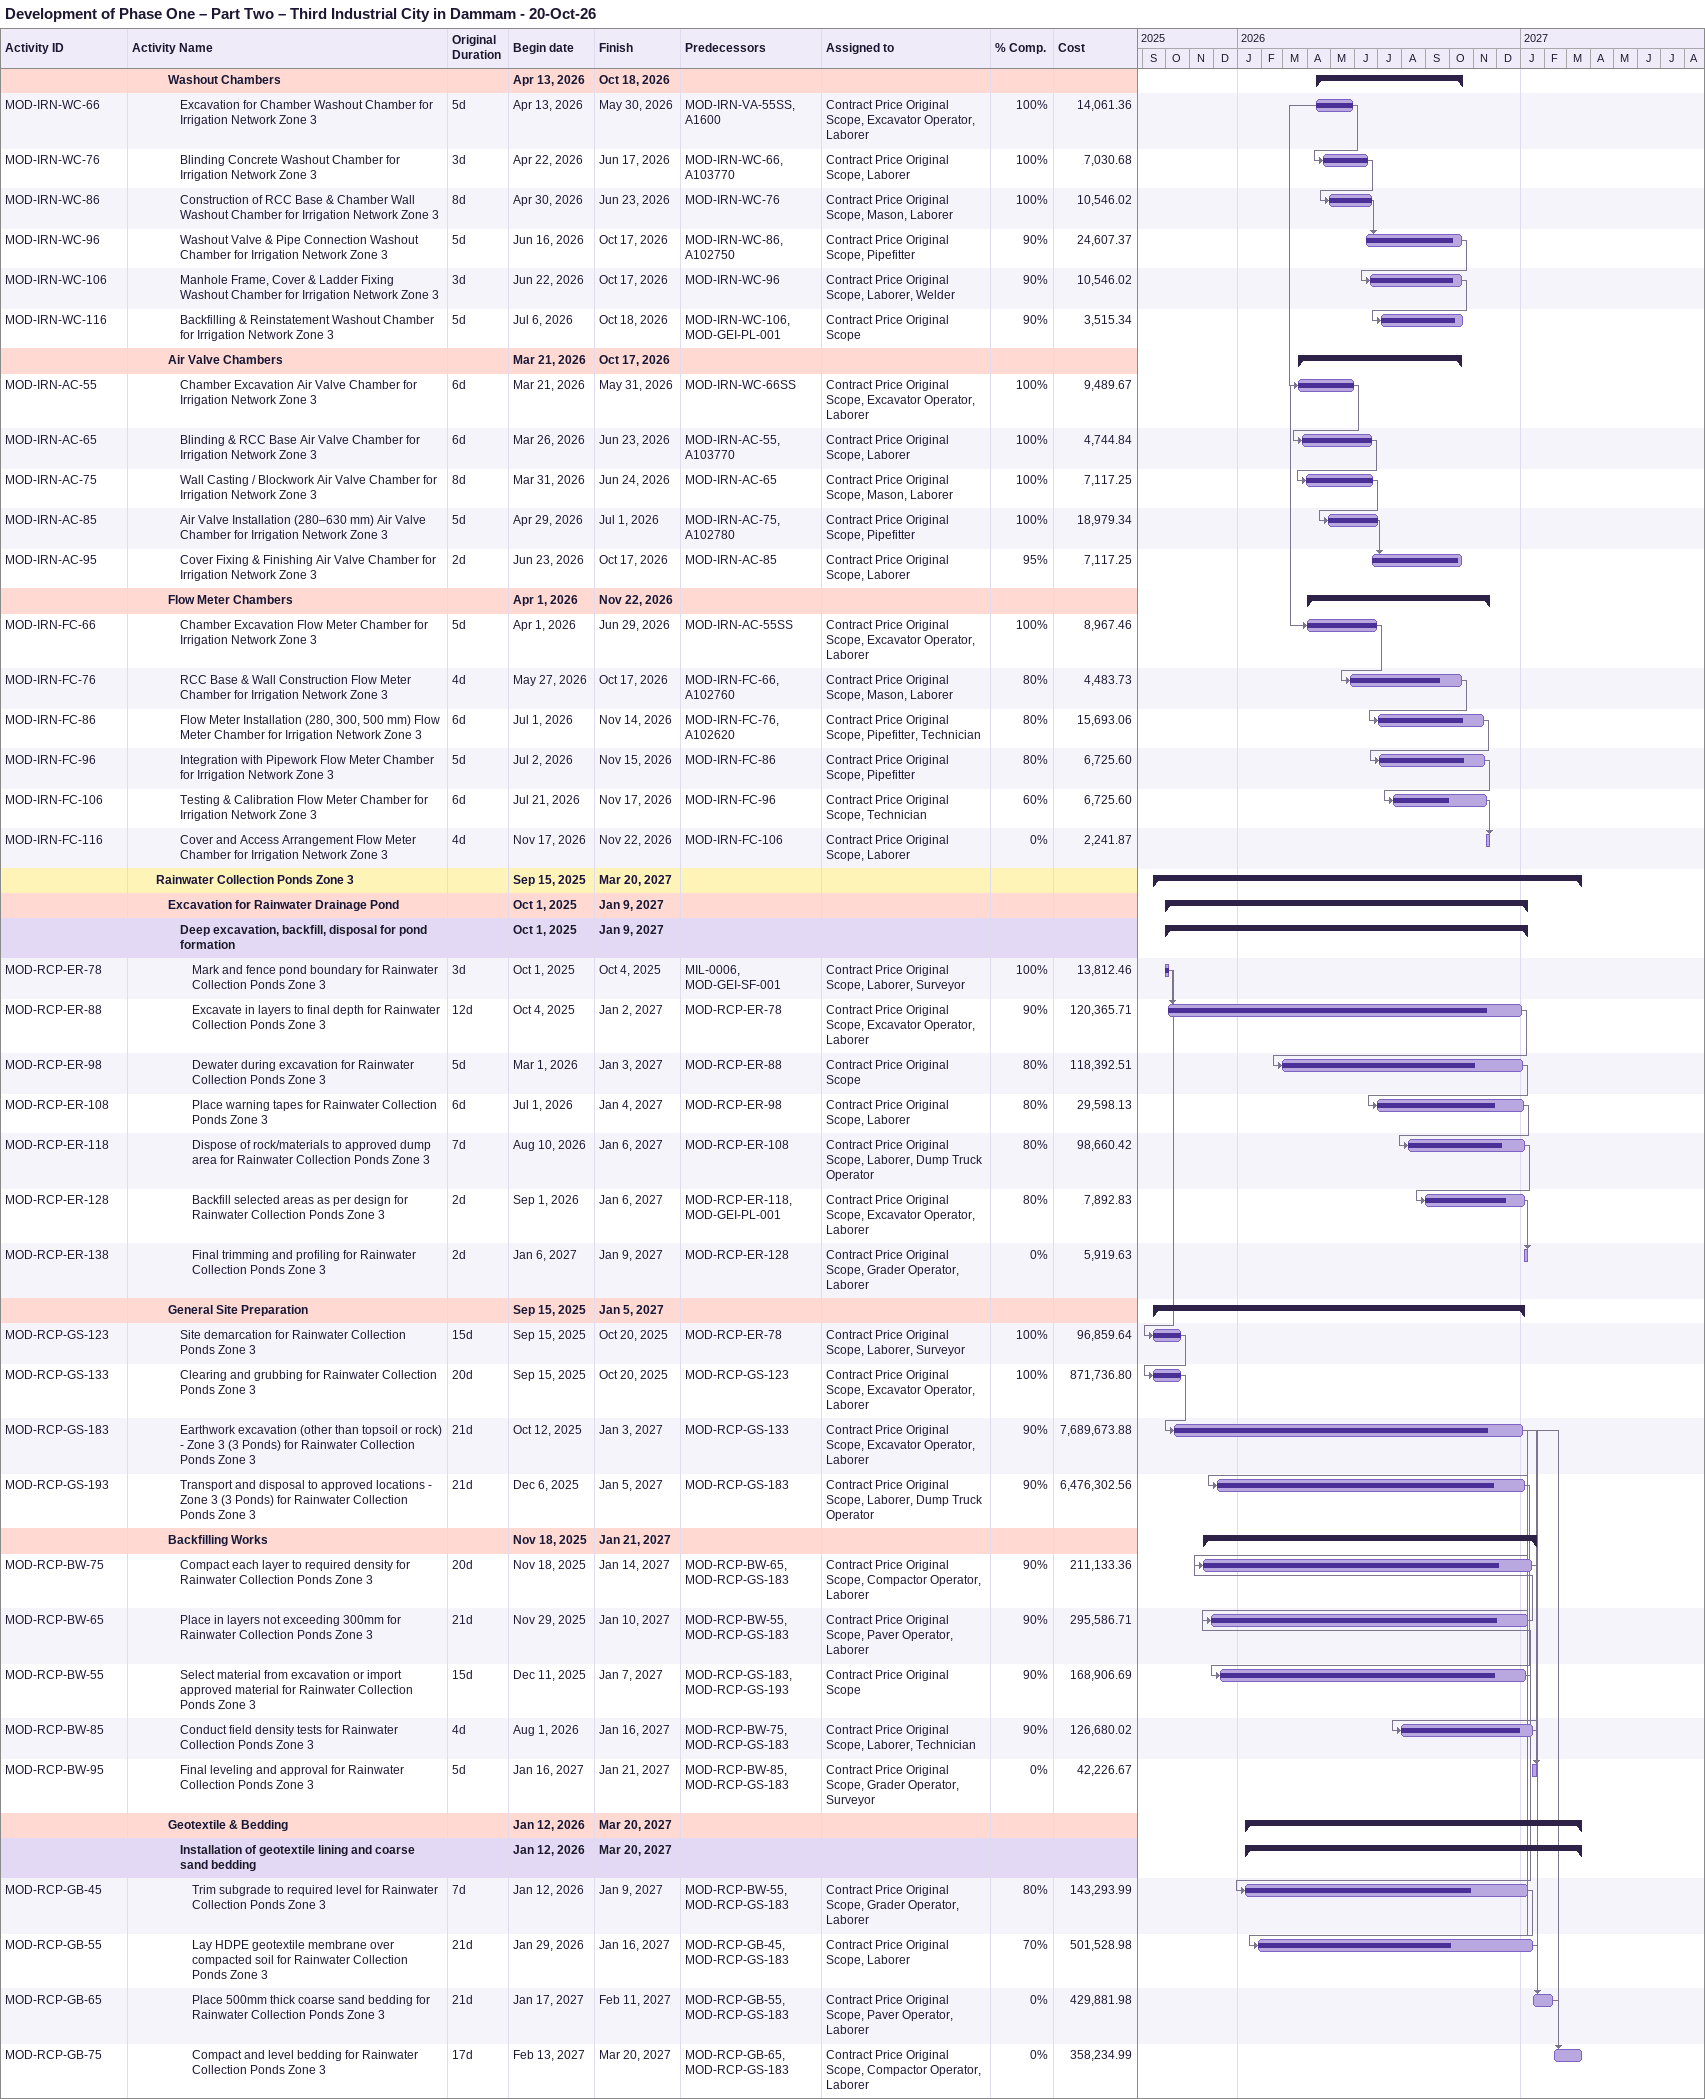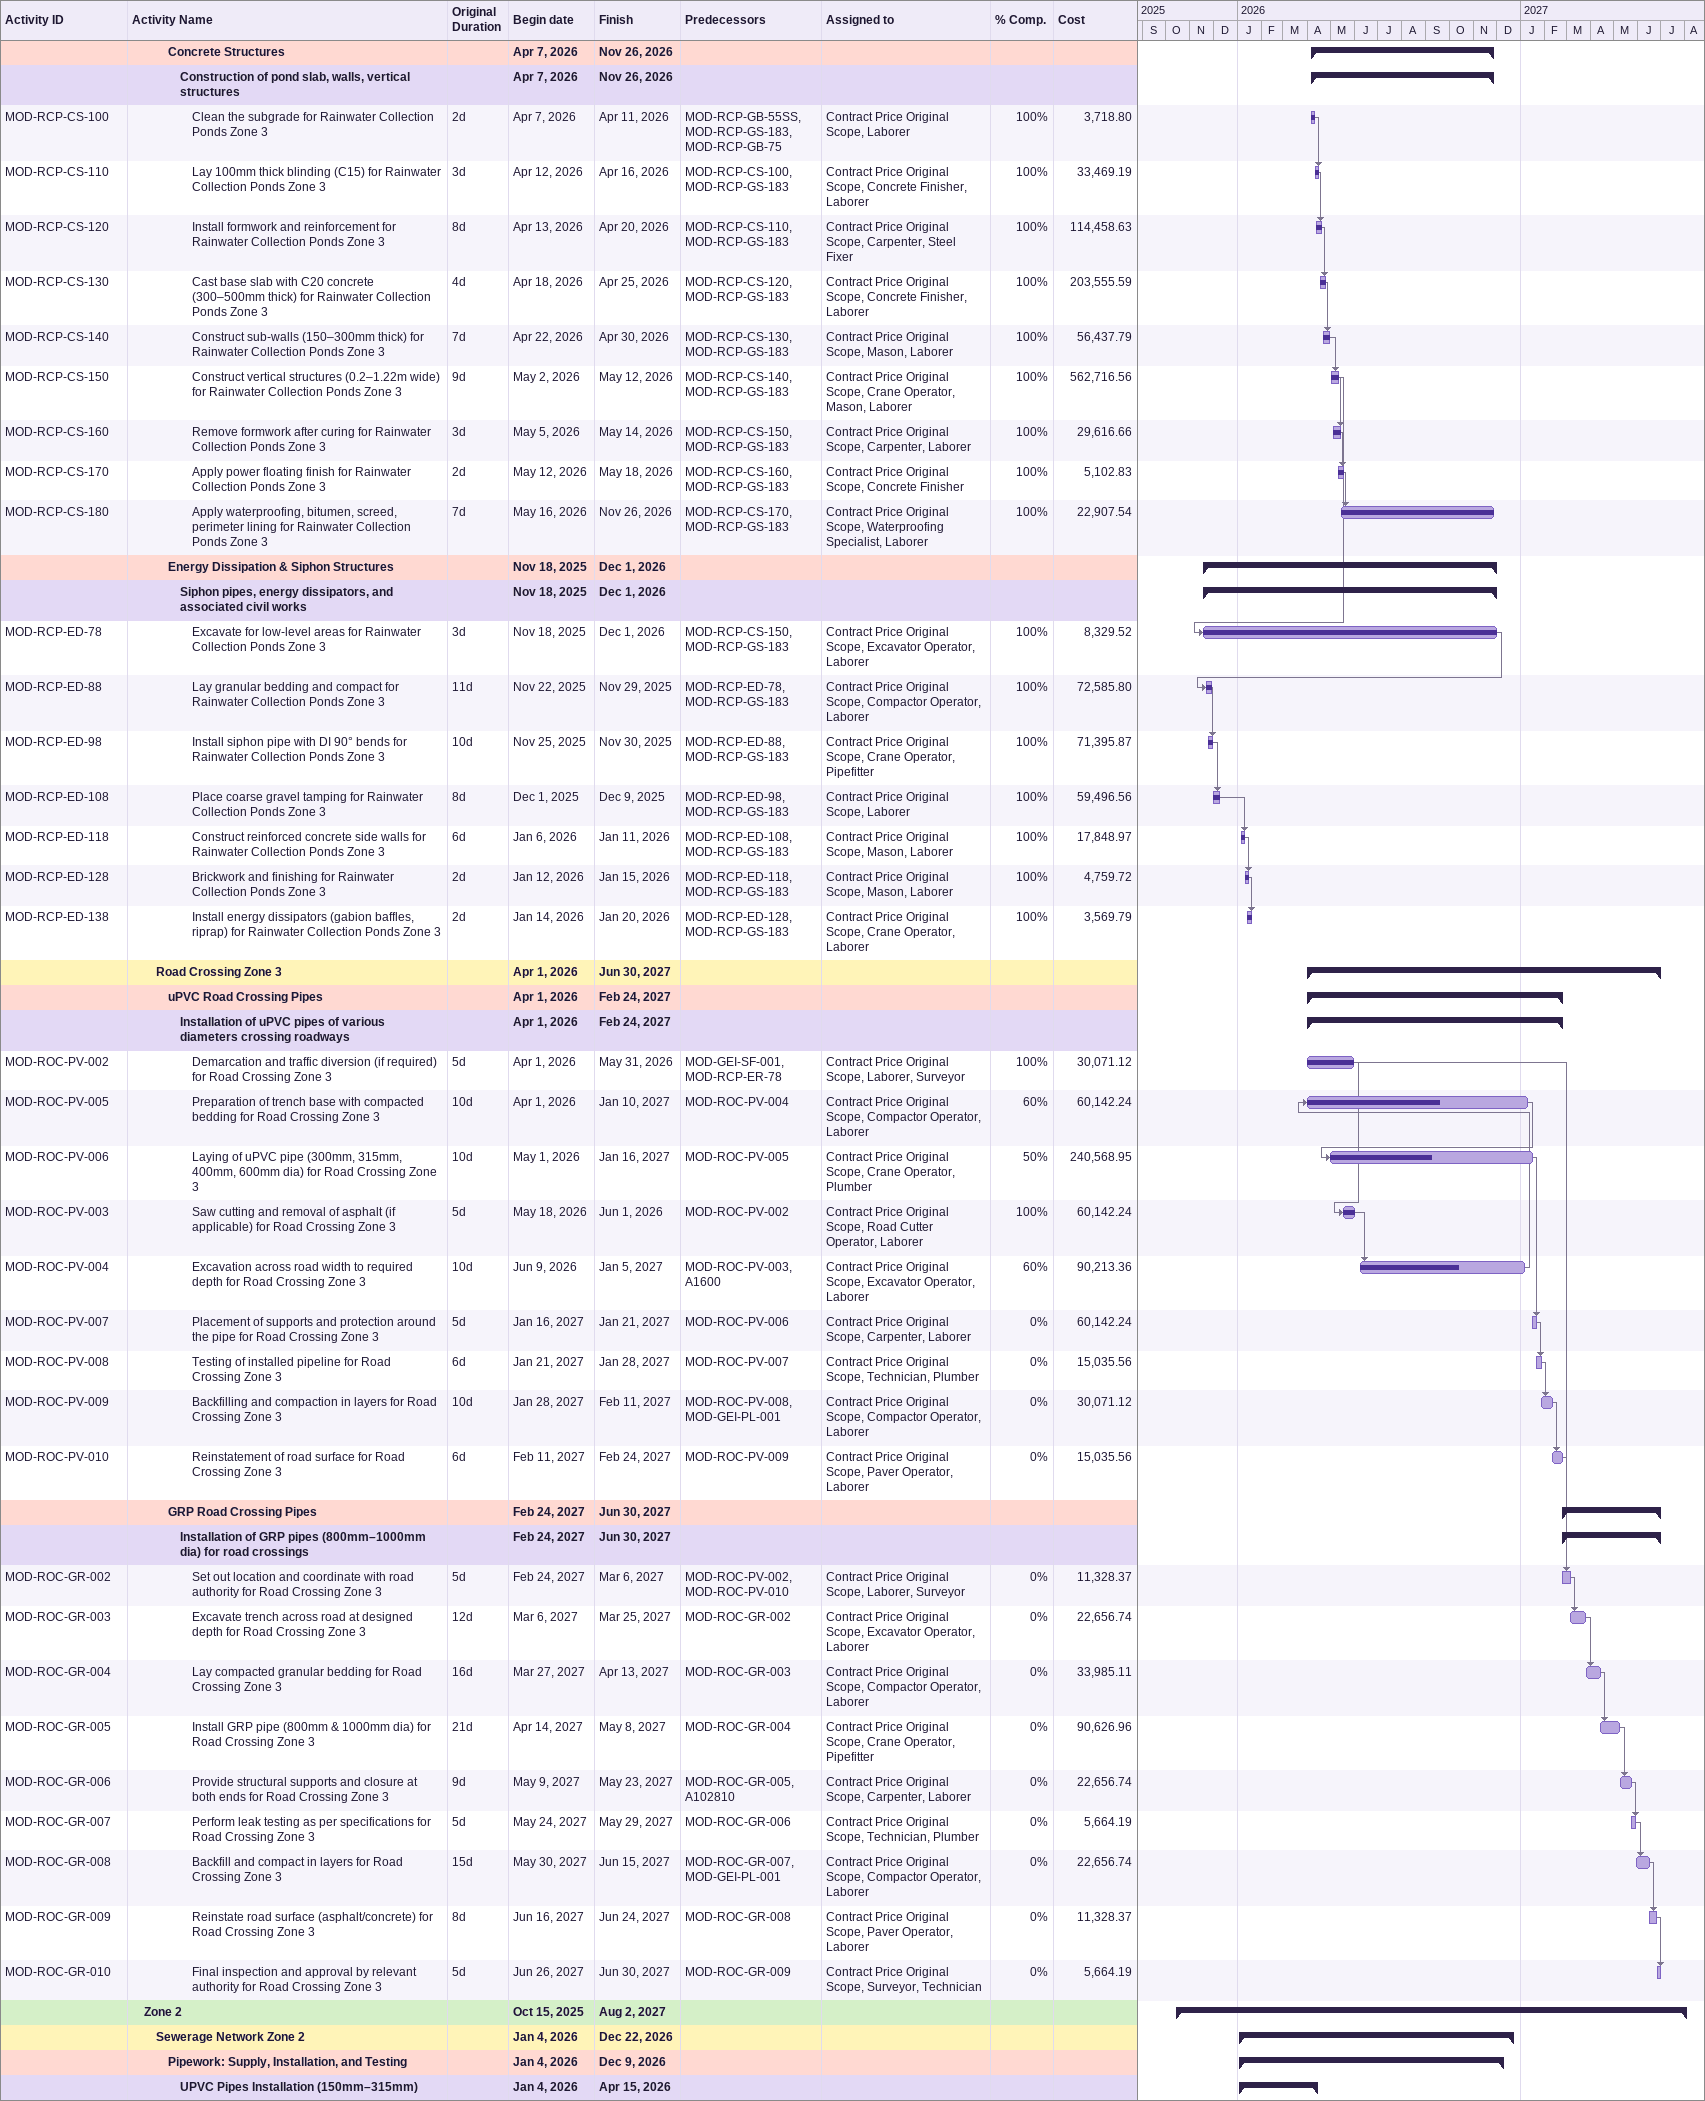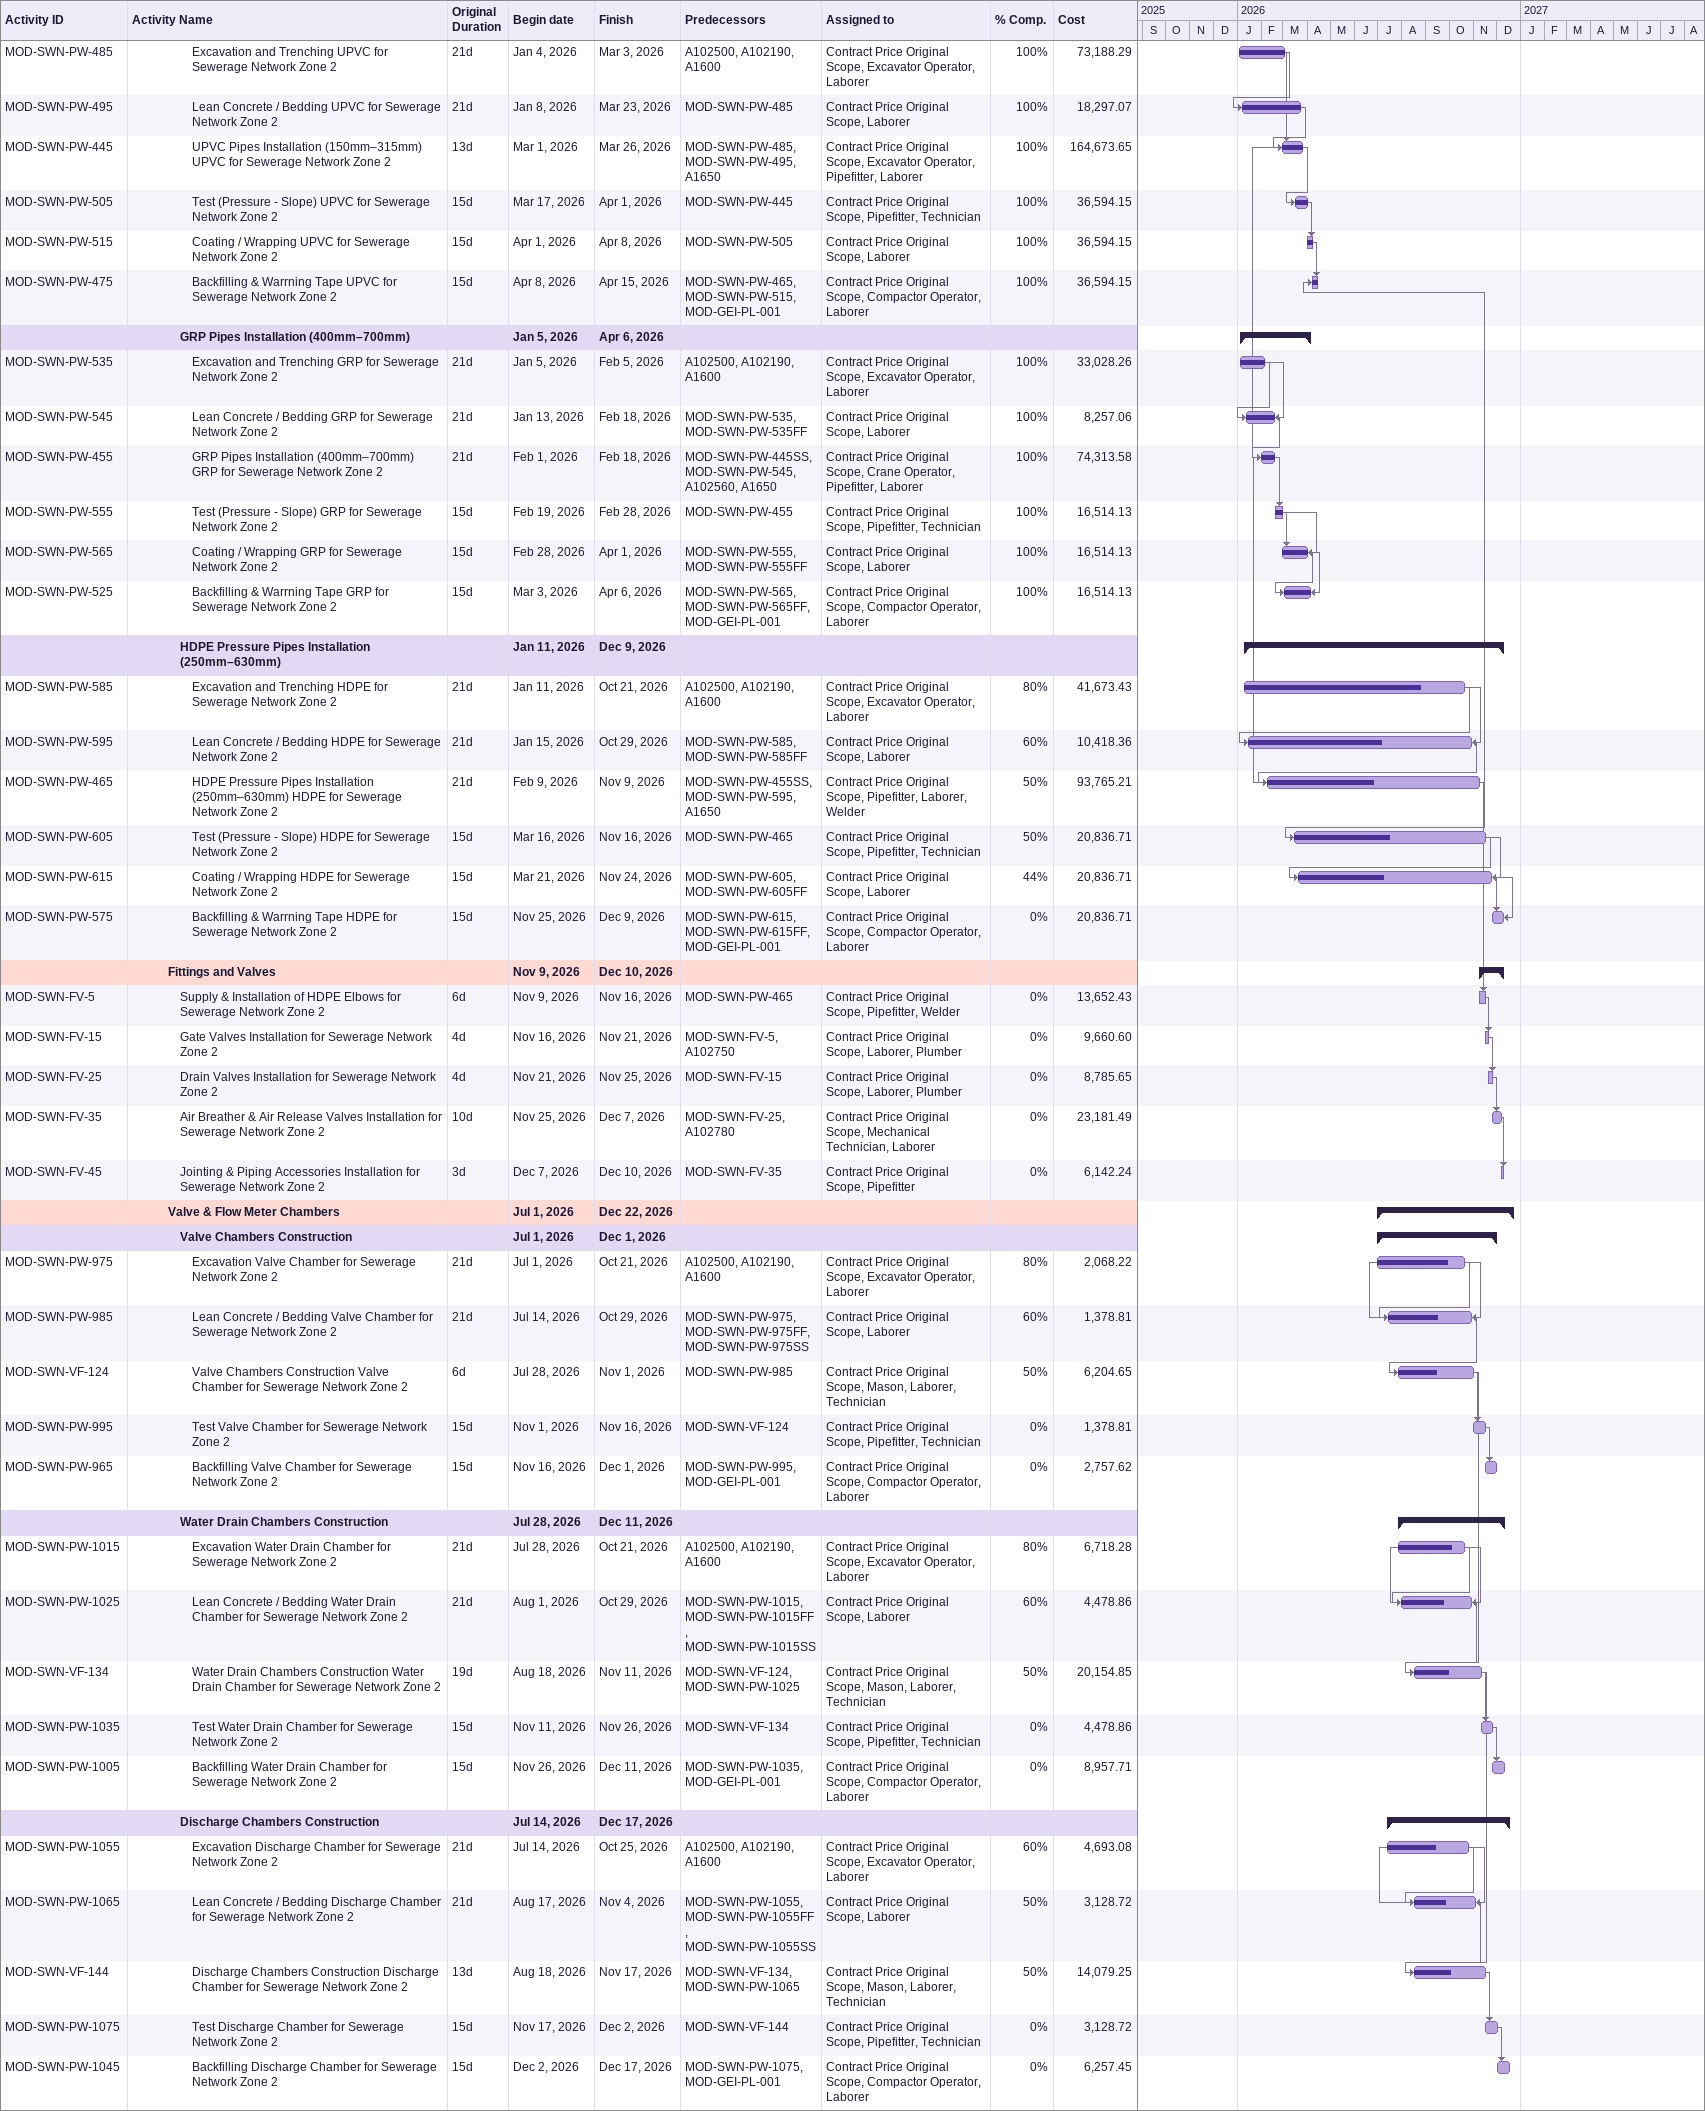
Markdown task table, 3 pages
Development of Phase One – Part Two – Third Industrial City in Dammam - 20-Oct-26

| ID | Level | Task | Original duration | Start | Finish | Predecessors | Resources | % complete | Cost |
|---|---|---|---|---|---|---|---|---|---|
|  | 4 | **Washout Chambers** |  | 2026-04-13 | 2026-10-18 |  |  |  |  |
| MOD-IRN-WC-66 | 5 | Excavation for Chamber Washout Chamber for Irrigation Network Zone 3 | 5d | 2026-04-13 | 2026-05-30 | MOD-IRN-VA-55SS, A1600 | Contract Price Original Scope, Excavator Operator, Laborer | 100 | 14061.36 |
| MOD-IRN-WC-76 | 5 | Blinding Concrete Washout Chamber for Irrigation Network Zone 3 | 3d | 2026-04-22 | 2026-06-17 | MOD-IRN-WC-66, A103770 | Contract Price Original Scope, Laborer | 100 | 7030.68 |
| MOD-IRN-WC-86 | 5 | Construction of RCC Base & Chamber Wall Washout Chamber for Irrigation Network Zone 3 | 8d | 2026-04-30 | 2026-06-23 | MOD-IRN-WC-76 | Contract Price Original Scope, Mason, Laborer | 100 | 10546.02 |
| MOD-IRN-WC-96 | 5 | Washout Valve & Pipe Connection Washout Chamber for Irrigation Network Zone 3 | 5d | 2026-06-16 | 2026-10-17 | MOD-IRN-WC-86, A102750 | Contract Price Original Scope, Pipefitter | 90 | 24607.37 |
| MOD-IRN-WC-106 | 5 | Manhole Frame, Cover & Ladder Fixing Washout Chamber for Irrigation Network Zone 3 | 3d | 2026-06-22 | 2026-10-17 | MOD-IRN-WC-96 | Contract Price Original Scope, Laborer, Welder | 90 | 10546.02 |
| MOD-IRN-WC-116 | 5 | Backfilling & Reinstatement Washout Chamber for Irrigation Network Zone 3 | 5d | 2026-07-06 | 2026-10-18 | MOD-IRN-WC-106, MOD-GEI-PL-001 | Contract Price Original Scope | 90 | 3515.34 |
|  | 4 | **Air Valve Chambers** |  | 2026-03-21 | 2026-10-17 |  |  |  |  |
| MOD-IRN-AC-55 | 5 | Chamber Excavation Air Valve Chamber for Irrigation Network Zone 3 | 6d | 2026-03-21 | 2026-05-31 | MOD-IRN-WC-66SS | Contract Price Original Scope, Excavator Operator, Laborer | 100 | 9489.67 |
| MOD-IRN-AC-65 | 5 | Blinding & RCC Base Air Valve Chamber for Irrigation Network Zone 3 | 6d | 2026-03-26 | 2026-06-23 | MOD-IRN-AC-55, A103770 | Contract Price Original Scope, Laborer | 100 | 4744.84 |
| MOD-IRN-AC-75 | 5 | Wall Casting / Blockwork Air Valve Chamber for Irrigation Network Zone 3 | 8d | 2026-03-31 | 2026-06-24 | MOD-IRN-AC-65 | Contract Price Original Scope, Mason, Laborer | 100 | 7117.25 |
| MOD-IRN-AC-85 | 5 | Air Valve Installation (280–630 mm) Air Valve Chamber for Irrigation Network Zone 3 | 5d | 2026-04-29 | 2026-07-01 | MOD-IRN-AC-75, A102780 | Contract Price Original Scope, Pipefitter | 100 | 18979.34 |
| MOD-IRN-AC-95 | 5 | Cover Fixing & Finishing Air Valve Chamber for Irrigation Network Zone 3 | 2d | 2026-06-23 | 2026-10-17 | MOD-IRN-AC-85 | Contract Price Original Scope, Laborer | 95 | 7117.25 |
|  | 4 | **Flow Meter Chambers** |  | 2026-04-01 | 2026-11-22 |  |  |  |  |
| MOD-IRN-FC-66 | 5 | Chamber Excavation Flow Meter Chamber for Irrigation Network Zone 3 | 5d | 2026-04-01 | 2026-06-29 | MOD-IRN-AC-55SS | Contract Price Original Scope, Excavator Operator, Laborer | 100 | 8967.46 |
| MOD-IRN-FC-76 | 5 | RCC Base & Wall Construction Flow Meter Chamber for Irrigation Network Zone 3 | 4d | 2026-05-27 | 2026-10-17 | MOD-IRN-FC-66, A102760 | Contract Price Original Scope, Mason, Laborer | 80 | 4483.73 |
| MOD-IRN-FC-86 | 5 | Flow Meter Installation (280, 300, 500 mm) Flow Meter Chamber for Irrigation Network Zone 3 | 6d | 2026-07-01 | 2026-11-14 | MOD-IRN-FC-76, A102620 | Contract Price Original Scope, Pipefitter, Technician | 80 | 15693.06 |
| MOD-IRN-FC-96 | 5 | Integration with Pipework Flow Meter Chamber for Irrigation Network Zone 3 | 5d | 2026-07-02 | 2026-11-15 | MOD-IRN-FC-86 | Contract Price Original Scope, Pipefitter | 80 | 6725.60 |
| MOD-IRN-FC-106 | 5 | Testing & Calibration Flow Meter Chamber for Irrigation Network Zone 3 | 6d | 2026-07-21 | 2026-11-17 | MOD-IRN-FC-96 | Contract Price Original Scope, Technician | 60 | 6725.60 |
| MOD-IRN-FC-116 | 5 | Cover and Access Arrangement Flow Meter Chamber for Irrigation Network Zone 3 | 4d | 2026-11-17 | 2026-11-22 | MOD-IRN-FC-106 | Contract Price Original Scope, Laborer | 0 | 2241.87 |
|  | 3 | **Rainwater Collection Ponds Zone 3** |  | 2025-09-15 | 2027-03-20 |  |  |  |  |
|  | 4 | **Excavation for Rainwater Drainage Pond** |  | 2025-10-01 | 2027-01-09 |  |  |  |  |
|  | 5 | **Deep excavation, backfill, disposal for pond formation** |  | 2025-10-01 | 2027-01-09 |  |  |  |  |
| MOD-RCP-ER-78 | 6 | Mark and fence pond boundary for Rainwater Collection Ponds Zone 3 | 3d | 2025-10-01 | 2025-10-04 | MIL-0006, MOD-GEI-SF-001 | Contract Price Original Scope, Laborer, Surveyor | 100 | 13812.46 |
| MOD-RCP-ER-88 | 6 | Excavate in layers to final depth for Rainwater Collection Ponds Zone 3 | 12d | 2025-10-04 | 2027-01-02 | MOD-RCP-ER-78 | Contract Price Original Scope, Excavator Operator, Laborer | 90 | 120365.71 |
| MOD-RCP-ER-98 | 6 | Dewater during excavation for Rainwater Collection Ponds Zone 3 | 5d | 2026-03-01 | 2027-01-03 | MOD-RCP-ER-88 | Contract Price Original Scope | 80 | 118392.51 |
| MOD-RCP-ER-108 | 6 | Place warning tapes for Rainwater Collection Ponds Zone 3 | 6d | 2026-07-01 | 2027-01-04 | MOD-RCP-ER-98 | Contract Price Original Scope, Laborer | 80 | 29598.13 |
| MOD-RCP-ER-118 | 6 | Dispose of rock/materials to approved dump area for Rainwater Collection Ponds Zone 3 | 7d | 2026-08-10 | 2027-01-06 | MOD-RCP-ER-108 | Contract Price Original Scope, Laborer, Dump Truck Operator | 80 | 98660.42 |
| MOD-RCP-ER-128 | 6 | Backfill selected areas as per design for Rainwater Collection Ponds Zone 3 | 2d | 2026-09-01 | 2027-01-06 | MOD-RCP-ER-118, MOD-GEI-PL-001 | Contract Price Original Scope, Excavator Operator, Laborer | 80 | 7892.83 |
| MOD-RCP-ER-138 | 6 | Final trimming and profiling for Rainwater Collection Ponds Zone 3 | 2d | 2027-01-06 | 2027-01-09 | MOD-RCP-ER-128 | Contract Price Original Scope, Grader Operator, Laborer | 0 | 5919.63 |
|  | 4 | **General Site Preparation** |  | 2025-09-15 | 2027-01-05 |  |  |  |  |
| MOD-RCP-GS-123 | 5 | Site demarcation for Rainwater Collection Ponds Zone 3 | 15d | 2025-09-15 | 2025-10-20 | MOD-RCP-ER-78 | Contract Price Original Scope, Laborer, Surveyor | 100 | 96859.64 |
| MOD-RCP-GS-133 | 5 | Clearing and grubbing for Rainwater Collection Ponds Zone 3 | 20d | 2025-09-15 | 2025-10-20 | MOD-RCP-GS-123 | Contract Price Original Scope, Excavator Operator, Laborer | 100 | 871736.80 |
| MOD-RCP-GS-183 | 5 | Earthwork excavation (other than topsoil or rock) - Zone 3 (3 Ponds) for Rainwater Collection Ponds Zone 3 | 21d | 2025-10-12 | 2027-01-03 | MOD-RCP-GS-133 | Contract Price Original Scope, Excavator Operator, Laborer | 90 | 7689673.88 |
| MOD-RCP-GS-193 | 5 | Transport and disposal to approved locations - Zone 3 (3 Ponds) for Rainwater Collection Ponds Zone 3 | 21d | 2025-12-06 | 2027-01-05 | MOD-RCP-GS-183 | Contract Price Original Scope, Laborer, Dump Truck Operator | 90 | 6476302.56 |
|  | 4 | **Backfilling Works** |  | 2025-11-18 | 2027-01-21 |  |  |  |  |
| MOD-RCP-BW-75 | 5 | Compact each layer to required density for Rainwater Collection Ponds Zone 3 | 20d | 2025-11-18 | 2027-01-14 | MOD-RCP-BW-65, MOD-RCP-GS-183 | Contract Price Original Scope, Compactor Operator, Laborer | 90 | 211133.36 |
| MOD-RCP-BW-65 | 5 | Place in layers not exceeding 300mm for Rainwater Collection Ponds Zone 3 | 21d | 2025-11-29 | 2027-01-10 | MOD-RCP-BW-55, MOD-RCP-GS-183 | Contract Price Original Scope, Paver Operator, Laborer | 90 | 295586.71 |
| MOD-RCP-BW-55 | 5 | Select material from excavation or import approved material for Rainwater Collection Ponds Zone 3 | 15d | 2025-12-11 | 2027-01-07 | MOD-RCP-GS-183, MOD-RCP-GS-193 | Contract Price Original Scope | 90 | 168906.69 |
| MOD-RCP-BW-85 | 5 | Conduct field density tests for Rainwater Collection Ponds Zone 3 | 4d | 2026-08-01 | 2027-01-16 | MOD-RCP-BW-75, MOD-RCP-GS-183 | Contract Price Original Scope, Laborer, Technician | 90 | 126680.02 |
| MOD-RCP-BW-95 | 5 | Final leveling and approval for Rainwater Collection Ponds Zone 3 | 5d | 2027-01-16 | 2027-01-21 | MOD-RCP-BW-85, MOD-RCP-GS-183 | Contract Price Original Scope, Grader Operator, Surveyor | 0 | 42226.67 |
|  | 4 | **Geotextile & Bedding** |  | 2026-01-12 | 2027-03-20 |  |  |  |  |
|  | 5 | **Installation of geotextile lining and coarse sand bedding** |  | 2026-01-12 | 2027-03-20 |  |  |  |  |
| MOD-RCP-GB-45 | 6 | Trim subgrade to required level for Rainwater Collection Ponds Zone 3 | 7d | 2026-01-12 | 2027-01-09 | MOD-RCP-BW-55, MOD-RCP-GS-183 | Contract Price Original Scope, Grader Operator, Laborer | 80 | 143293.99 |
| MOD-RCP-GB-55 | 6 | Lay HDPE geotextile membrane over compacted soil for Rainwater Collection Ponds Zone 3 | 21d | 2026-01-29 | 2027-01-16 | MOD-RCP-GB-45, MOD-RCP-GS-183 | Contract Price Original Scope, Laborer | 70 | 501528.98 |
| MOD-RCP-GB-65 | 6 | Place 500mm thick coarse sand bedding for Rainwater Collection Ponds Zone 3 | 21d | 2027-01-17 | 2027-02-11 | MOD-RCP-GB-55, MOD-RCP-GS-183 | Contract Price Original Scope, Paver Operator, Laborer | 0 | 429881.98 |
| MOD-RCP-GB-75 | 6 | Compact and level bedding for Rainwater Collection Ponds Zone 3 | 17d | 2027-02-13 | 2027-03-20 | MOD-RCP-GB-65, MOD-RCP-GS-183 | Contract Price Original Scope, Compactor Operator, Laborer | 0 | 358234.99 |
|  | 4 | **Concrete Structures** |  | 2026-04-07 | 2026-11-26 |  |  |  |  |
|  | 5 | **Construction of pond slab, walls, vertical structures** |  | 2026-04-07 | 2026-11-26 |  |  |  |  |
| MOD-RCP-CS-100 | 6 | Clean the subgrade for Rainwater Collection Ponds Zone 3 | 2d | 2026-04-07 | 2026-04-11 | MOD-RCP-GB-55SS, MOD-RCP-GS-183, MOD-RCP-GB-75 | Contract Price Original Scope, Laborer | 100 | 3718.80 |
| MOD-RCP-CS-110 | 6 | Lay 100mm thick blinding (C15) for Rainwater Collection Ponds Zone 3 | 3d | 2026-04-12 | 2026-04-16 | MOD-RCP-CS-100, MOD-RCP-GS-183 | Contract Price Original Scope, Concrete Finisher, Laborer | 100 | 33469.19 |
| MOD-RCP-CS-120 | 6 | Install formwork and reinforcement for Rainwater Collection Ponds Zone 3 | 8d | 2026-04-13 | 2026-04-20 | MOD-RCP-CS-110, MOD-RCP-GS-183 | Contract Price Original Scope, Carpenter, Steel Fixer | 100 | 114458.63 |
| MOD-RCP-CS-130 | 6 | Cast base slab with C20 concrete (300–500mm thick) for Rainwater Collection Ponds Zone 3 | 4d | 2026-04-18 | 2026-04-25 | MOD-RCP-CS-120, MOD-RCP-GS-183 | Contract Price Original Scope, Concrete Finisher, Laborer | 100 | 203555.59 |
| MOD-RCP-CS-140 | 6 | Construct sub-walls (150–300mm thick) for Rainwater Collection Ponds Zone 3 | 7d | 2026-04-22 | 2026-04-30 | MOD-RCP-CS-130, MOD-RCP-GS-183 | Contract Price Original Scope, Mason, Laborer | 100 | 56437.79 |
| MOD-RCP-CS-150 | 6 | Construct vertical structures (0.2–1.22m wide) for Rainwater Collection Ponds Zone 3 | 9d | 2026-05-02 | 2026-05-12 | MOD-RCP-CS-140, MOD-RCP-GS-183 | Contract Price Original Scope, Crane Operator, Mason, Laborer | 100 | 562716.56 |
| MOD-RCP-CS-160 | 6 | Remove formwork after curing for Rainwater Collection Ponds Zone 3 | 3d | 2026-05-05 | 2026-05-14 | MOD-RCP-CS-150, MOD-RCP-GS-183 | Contract Price Original Scope, Carpenter, Laborer | 100 | 29616.66 |
| MOD-RCP-CS-170 | 6 | Apply power floating finish for Rainwater Collection Ponds Zone 3 | 2d | 2026-05-12 | 2026-05-18 | MOD-RCP-CS-160, MOD-RCP-GS-183 | Contract Price Original Scope, Concrete Finisher | 100 | 5102.83 |
| MOD-RCP-CS-180 | 6 | Apply waterproofing, bitumen, screed, perimeter lining for Rainwater Collection Ponds Zone 3 | 7d | 2026-05-16 | 2026-11-26 | MOD-RCP-CS-170, MOD-RCP-GS-183 | Contract Price Original Scope, Waterproofing Specialist, Laborer | 100 | 22907.54 |
|  | 4 | **Energy Dissipation & Siphon Structures** |  | 2025-11-18 | 2026-12-01 |  |  |  |  |
|  | 5 | **Siphon pipes, energy dissipators, and associated civil works** |  | 2025-11-18 | 2026-12-01 |  |  |  |  |
| MOD-RCP-ED-78 | 6 | Excavate for low-level areas for Rainwater Collection Ponds Zone 3 | 3d | 2025-11-18 | 2026-12-01 | MOD-RCP-CS-150, MOD-RCP-GS-183 | Contract Price Original Scope, Excavator Operator, Laborer | 100 | 8329.52 |
| MOD-RCP-ED-88 | 6 | Lay granular bedding and compact for Rainwater Collection Ponds Zone 3 | 11d | 2025-11-22 | 2025-11-29 | MOD-RCP-ED-78, MOD-RCP-GS-183 | Contract Price Original Scope, Compactor Operator, Laborer | 100 | 72585.80 |
| MOD-RCP-ED-98 | 6 | Install siphon pipe with DI 90° bends for Rainwater Collection Ponds Zone 3 | 10d | 2025-11-25 | 2025-11-30 | MOD-RCP-ED-88, MOD-RCP-GS-183 | Contract Price Original Scope, Crane Operator, Pipefitter | 100 | 71395.87 |
| MOD-RCP-ED-108 | 6 | Place coarse gravel tamping for Rainwater Collection Ponds Zone 3 | 8d | 2025-12-01 | 2025-12-09 | MOD-RCP-ED-98, MOD-RCP-GS-183 | Contract Price Original Scope, Laborer | 100 | 59496.56 |
| MOD-RCP-ED-118 | 6 | Construct reinforced concrete side walls for Rainwater Collection Ponds Zone 3 | 6d | 2026-01-06 | 2026-01-11 | MOD-RCP-ED-108, MOD-RCP-GS-183 | Contract Price Original Scope, Mason, Laborer | 100 | 17848.97 |
| MOD-RCP-ED-128 | 6 | Brickwork and finishing for Rainwater Collection Ponds Zone 3 | 2d | 2026-01-12 | 2026-01-15 | MOD-RCP-ED-118, MOD-RCP-GS-183 | Contract Price Original Scope, Mason, Laborer | 100 | 4759.72 |
| MOD-RCP-ED-138 | 6 | Install energy dissipators (gabion baffles, riprap) for Rainwater Collection Ponds Zone 3 | 2d | 2026-01-14 | 2026-01-20 | MOD-RCP-ED-128, MOD-RCP-GS-183 | Contract Price Original Scope, Crane Operator, Laborer | 100 | 3569.79 |
|  | 3 | **Road Crossing Zone 3** |  | 2026-04-01 | 2027-06-30 |  |  |  |  |
|  | 4 | **uPVC Road Crossing Pipes** |  | 2026-04-01 | 2027-02-24 |  |  |  |  |
|  | 5 | **Installation of uPVC pipes of various diameters crossing roadways** |  | 2026-04-01 | 2027-02-24 |  |  |  |  |
| MOD-ROC-PV-002 | 6 | Demarcation and traffic diversion (if required) for Road Crossing Zone 3 | 5d | 2026-04-01 | 2026-05-31 | MOD-GEI-SF-001, MOD-RCP-ER-78 | Contract Price Original Scope, Laborer, Surveyor | 100 | 30071.12 |
| MOD-ROC-PV-005 | 6 | Preparation of trench base with compacted bedding for Road Crossing Zone 3 | 10d | 2026-04-01 | 2027-01-10 | MOD-ROC-PV-004 | Contract Price Original Scope, Compactor Operator, Laborer | 60 | 60142.24 |
| MOD-ROC-PV-006 | 6 | Laying of uPVC pipe (300mm, 315mm, 400mm, 600mm dia) for Road Crossing Zone 3 | 10d | 2026-05-01 | 2027-01-16 | MOD-ROC-PV-005 | Contract Price Original Scope, Crane Operator, Plumber | 50 | 240568.95 |
| MOD-ROC-PV-003 | 6 | Saw cutting and removal of asphalt (if applicable) for Road Crossing Zone 3 | 5d | 2026-05-18 | 2026-06-01 | MOD-ROC-PV-002 | Contract Price Original Scope, Road Cutter Operator, Laborer | 100 | 60142.24 |
| MOD-ROC-PV-004 | 6 | Excavation across road width to required depth for Road Crossing Zone 3 | 10d | 2026-06-09 | 2027-01-05 | MOD-ROC-PV-003, A1600 | Contract Price Original Scope, Excavator Operator, Laborer | 60 | 90213.36 |
| MOD-ROC-PV-007 | 6 | Placement of supports and protection around the pipe for Road Crossing Zone 3 | 5d | 2027-01-16 | 2027-01-21 | MOD-ROC-PV-006 | Contract Price Original Scope, Carpenter, Laborer | 0 | 60142.24 |
| MOD-ROC-PV-008 | 6 | Testing of installed pipeline for Road Crossing Zone 3 | 6d | 2027-01-21 | 2027-01-28 | MOD-ROC-PV-007 | Contract Price Original Scope, Technician, Plumber | 0 | 15035.56 |
| MOD-ROC-PV-009 | 6 | Backfilling and compaction in layers for Road Crossing Zone 3 | 10d | 2027-01-28 | 2027-02-11 | MOD-ROC-PV-008, MOD-GEI-PL-001 | Contract Price Original Scope, Compactor Operator, Laborer | 0 | 30071.12 |
| MOD-ROC-PV-010 | 6 | Reinstatement of road surface for Road Crossing Zone 3 | 6d | 2027-02-11 | 2027-02-24 | MOD-ROC-PV-009 | Contract Price Original Scope, Paver Operator, Laborer | 0 | 15035.56 |
|  | 4 | **GRP Road Crossing Pipes** |  | 2027-02-24 | 2027-06-30 |  |  |  |  |
|  | 5 | **Installation of GRP pipes (800mm–1000mm dia) for road crossings** |  | 2027-02-24 | 2027-06-30 |  |  |  |  |
| MOD-ROC-GR-002 | 6 | Set out location and coordinate with road authority for Road Crossing Zone 3 | 5d | 2027-02-24 | 2027-03-06 | MOD-ROC-PV-002, MOD-ROC-PV-010 | Contract Price Original Scope, Laborer, Surveyor | 0 | 11328.37 |
| MOD-ROC-GR-003 | 6 | Excavate trench across road at designed depth for Road Crossing Zone 3 | 12d | 2027-03-06 | 2027-03-25 | MOD-ROC-GR-002 | Contract Price Original Scope, Excavator Operator, Laborer | 0 | 22656.74 |
| MOD-ROC-GR-004 | 6 | Lay compacted granular bedding for Road Crossing Zone 3 | 16d | 2027-03-27 | 2027-04-13 | MOD-ROC-GR-003 | Contract Price Original Scope, Compactor Operator, Laborer | 0 | 33985.11 |
| MOD-ROC-GR-005 | 6 | Install GRP pipe (800mm & 1000mm dia) for Road Crossing Zone 3 | 21d | 2027-04-14 | 2027-05-08 | MOD-ROC-GR-004 | Contract Price Original Scope, Crane Operator, Pipefitter | 0 | 90626.96 |
| MOD-ROC-GR-006 | 6 | Provide structural supports and closure at both ends for Road Crossing Zone 3 | 9d | 2027-05-09 | 2027-05-23 | MOD-ROC-GR-005, A102810 | Contract Price Original Scope, Carpenter, Laborer | 0 | 22656.74 |
| MOD-ROC-GR-007 | 6 | Perform leak testing as per specifications for Road Crossing Zone 3 | 5d | 2027-05-24 | 2027-05-29 | MOD-ROC-GR-006 | Contract Price Original Scope, Technician, Plumber | 0 | 5664.19 |
| MOD-ROC-GR-008 | 6 | Backfill and compact in layers for Road Crossing Zone 3 | 15d | 2027-05-30 | 2027-06-15 | MOD-ROC-GR-007, MOD-GEI-PL-001 | Contract Price Original Scope, Compactor Operator, Laborer | 0 | 22656.74 |
| MOD-ROC-GR-009 | 6 | Reinstate road surface (asphalt/concrete) for Road Crossing Zone 3 | 8d | 2027-06-16 | 2027-06-24 | MOD-ROC-GR-008 | Contract Price Original Scope, Paver Operator, Laborer | 0 | 11328.37 |
| MOD-ROC-GR-010 | 6 | Final inspection and approval by relevant authority for Road Crossing Zone 3 | 5d | 2027-06-26 | 2027-06-30 | MOD-ROC-GR-009 | Contract Price Original Scope, Surveyor, Technician | 0 | 5664.19 |
|  | 2 | **Zone 2** |  | 2025-10-15 | 2027-08-02 |  |  |  |  |
|  | 3 | **Sewerage Network Zone 2** |  | 2026-01-04 | 2026-12-22 |  |  |  |  |
|  | 4 | **Pipework: Supply, Installation, and Testing** |  | 2026-01-04 | 2026-12-09 |  |  |  |  |
|  | 5 | **UPVC Pipes Installation (150mm–315mm)** |  | 2026-01-04 | 2026-04-15 |  |  |  |  |
| MOD-SWN-PW-485 | 6 | Excavation and Trenching UPVC for Sewerage Network Zone 2 | 21d | 2026-01-04 | 2026-03-03 | A102500, A102190, A1600 | Contract Price Original Scope, Excavator Operator, Laborer | 100 | 73188.29 |
| MOD-SWN-PW-495 | 6 | Lean Concrete / Bedding UPVC for Sewerage Network Zone 2 | 21d | 2026-01-08 | 2026-03-23 | MOD-SWN-PW-485 | Contract Price Original Scope, Laborer | 100 | 18297.07 |
| MOD-SWN-PW-445 | 6 | UPVC Pipes Installation (150mm–315mm) UPVC for Sewerage Network Zone 2 | 13d | 2026-03-01 | 2026-03-26 | MOD-SWN-PW-485, MOD-SWN-PW-495, A1650 | Contract Price Original Scope, Excavator Operator, Pipefitter, Laborer | 100 | 164673.65 |
| MOD-SWN-PW-505 | 6 | Test (Pressure - Slope) UPVC for Sewerage Network Zone 2 | 15d | 2026-03-17 | 2026-04-01 | MOD-SWN-PW-445 | Contract Price Original Scope, Pipefitter, Technician | 100 | 36594.15 |
| MOD-SWN-PW-515 | 6 | Coating / Wrapping UPVC for Sewerage Network Zone 2 | 15d | 2026-04-01 | 2026-04-08 | MOD-SWN-PW-505 | Contract Price Original Scope, Laborer | 100 | 36594.15 |
| MOD-SWN-PW-475 | 6 | Backfilling & Warrning Tape UPVC for Sewerage Network Zone 2 | 15d | 2026-04-08 | 2026-04-15 | MOD-SWN-PW-465, MOD-SWN-PW-515, MOD-GEI-PL-001 | Contract Price Original Scope, Compactor Operator, Laborer | 100 | 36594.15 |
|  | 5 | **GRP Pipes Installation (400mm–700mm)** |  | 2026-01-05 | 2026-04-06 |  |  |  |  |
| MOD-SWN-PW-535 | 6 | Excavation and Trenching GRP for Sewerage Network Zone 2 | 21d | 2026-01-05 | 2026-02-05 | A102500, A102190, A1600 | Contract Price Original Scope, Excavator Operator, Laborer | 100 | 33028.26 |
| MOD-SWN-PW-545 | 6 | Lean Concrete / Bedding GRP for Sewerage Network Zone 2 | 21d | 2026-01-13 | 2026-02-18 | MOD-SWN-PW-535, MOD-SWN-PW-535FF | Contract Price Original Scope, Laborer | 100 | 8257.06 |
| MOD-SWN-PW-455 | 6 | GRP Pipes Installation (400mm–700mm) GRP for Sewerage Network Zone 2 | 21d | 2026-02-01 | 2026-02-18 | MOD-SWN-PW-445SS, MOD-SWN-PW-545, A102560, A1650 | Contract Price Original Scope, Crane Operator, Pipefitter, Laborer | 100 | 74313.58 |
| MOD-SWN-PW-555 | 6 | Test (Pressure - Slope) GRP for Sewerage Network Zone 2 | 15d | 2026-02-19 | 2026-02-28 | MOD-SWN-PW-455 | Contract Price Original Scope, Pipefitter, Technician | 100 | 16514.13 |
| MOD-SWN-PW-565 | 6 | Coating / Wrapping GRP for Sewerage Network Zone 2 | 15d | 2026-02-28 | 2026-04-01 | MOD-SWN-PW-555, MOD-SWN-PW-555FF | Contract Price Original Scope, Laborer | 100 | 16514.13 |
| MOD-SWN-PW-525 | 6 | Backfilling & Warrning Tape GRP for Sewerage Network Zone 2 | 15d | 2026-03-03 | 2026-04-06 | MOD-SWN-PW-565, MOD-SWN-PW-565FF, MOD-GEI-PL-001 | Contract Price Original Scope, Compactor Operator, Laborer | 100 | 16514.13 |
|  | 5 | **HDPE Pressure Pipes Installation (250mm–630mm)** |  | 2026-01-11 | 2026-12-09 |  |  |  |  |
| MOD-SWN-PW-585 | 6 | Excavation and Trenching HDPE for Sewerage Network Zone 2 | 21d | 2026-01-11 | 2026-10-21 | A102500, A102190, A1600 | Contract Price Original Scope, Excavator Operator, Laborer | 80 | 41673.43 |
| MOD-SWN-PW-595 | 6 | Lean Concrete / Bedding HDPE for Sewerage Network Zone 2 | 21d | 2026-01-15 | 2026-10-29 | MOD-SWN-PW-585, MOD-SWN-PW-585FF | Contract Price Original Scope, Laborer | 60 | 10418.36 |
| MOD-SWN-PW-465 | 6 | HDPE Pressure Pipes Installation (250mm–630mm) HDPE for Sewerage Network Zone 2 | 21d | 2026-02-09 | 2026-11-09 | MOD-SWN-PW-455SS, MOD-SWN-PW-595, A1650 | Contract Price Original Scope, Pipefitter, Laborer, Welder | 50 | 93765.21 |
| MOD-SWN-PW-605 | 6 | Test (Pressure - Slope) HDPE for Sewerage Network Zone 2 | 15d | 2026-03-16 | 2026-11-16 | MOD-SWN-PW-465 | Contract Price Original Scope, Pipefitter, Technician | 50 | 20836.71 |
| MOD-SWN-PW-615 | 6 | Coating / Wrapping HDPE for Sewerage Network Zone 2 | 15d | 2026-03-21 | 2026-11-24 | MOD-SWN-PW-605, MOD-SWN-PW-605FF | Contract Price Original Scope, Laborer | 44 | 20836.71 |
| MOD-SWN-PW-575 | 6 | Backfilling & Warrning Tape HDPE for Sewerage Network Zone 2 | 15d | 2026-11-25 | 2026-12-09 | MOD-SWN-PW-615, MOD-SWN-PW-615FF, MOD-GEI-PL-001 | Contract Price Original Scope, Compactor Operator, Laborer | 0 | 20836.71 |
|  | 4 | **Fittings and Valves** |  | 2026-11-09 | 2026-12-10 |  |  |  |  |
| MOD-SWN-FV-5 | 5 | Supply & Installation of HDPE Elbows for Sewerage Network Zone 2 | 6d | 2026-11-09 | 2026-11-16 | MOD-SWN-PW-465 | Contract Price Original Scope, Pipefitter, Welder | 0 | 13652.43 |
| MOD-SWN-FV-15 | 5 | Gate Valves Installation for Sewerage Network Zone 2 | 4d | 2026-11-16 | 2026-11-21 | MOD-SWN-FV-5, A102750 | Contract Price Original Scope, Laborer, Plumber | 0 | 9660.60 |
| MOD-SWN-FV-25 | 5 | Drain Valves Installation for Sewerage Network Zone 2 | 4d | 2026-11-21 | 2026-11-25 | MOD-SWN-FV-15 | Contract Price Original Scope, Laborer, Plumber | 0 | 8785.65 |
| MOD-SWN-FV-35 | 5 | Air Breather & Air Release Valves Installation for Sewerage Network Zone 2 | 10d | 2026-11-25 | 2026-12-07 | MOD-SWN-FV-25, A102780 | Contract Price Original Scope, Mechanical Technician, Laborer | 0 | 23181.49 |
| MOD-SWN-FV-45 | 5 | Jointing & Piping Accessories Installation for Sewerage Network Zone 2 | 3d | 2026-12-07 | 2026-12-10 | MOD-SWN-FV-35 | Contract Price Original Scope, Pipefitter | 0 | 6142.24 |
|  | 4 | **Valve & Flow Meter Chambers** |  | 2026-07-01 | 2026-12-22 |  |  |  |  |
|  | 5 | **Valve Chambers Construction** |  | 2026-07-01 | 2026-12-01 |  |  |  |  |
| MOD-SWN-PW-975 | 6 | Excavation Valve Chamber for Sewerage Network Zone 2 | 21d | 2026-07-01 | 2026-10-21 | A102500, A102190, A1600 | Contract Price Original Scope, Excavator Operator, Laborer | 80 | 2068.22 |
| MOD-SWN-PW-985 | 6 | Lean Concrete / Bedding Valve Chamber for Sewerage Network Zone 2 | 21d | 2026-07-14 | 2026-10-29 | MOD-SWN-PW-975, MOD-SWN-PW-975FF, MOD-SWN-PW-975SS | Contract Price Original Scope, Laborer | 60 | 1378.81 |
| MOD-SWN-VF-124 | 6 | Valve Chambers Construction Valve Chamber for Sewerage Network Zone 2 | 6d | 2026-07-28 | 2026-11-01 | MOD-SWN-PW-985 | Contract Price Original Scope, Mason, Laborer, Technician | 50 | 6204.65 |
| MOD-SWN-PW-995 | 6 | Test Valve Chamber for Sewerage Network Zone 2 | 15d | 2026-11-01 | 2026-11-16 | MOD-SWN-VF-124 | Contract Price Original Scope, Pipefitter, Technician | 0 | 1378.81 |
| MOD-SWN-PW-965 | 6 | Backfilling Valve Chamber for Sewerage Network Zone 2 | 15d | 2026-11-16 | 2026-12-01 | MOD-SWN-PW-995, MOD-GEI-PL-001 | Contract Price Original Scope, Compactor Operator, Laborer | 0 | 2757.62 |
|  | 5 | **Water Drain Chambers Construction** |  | 2026-07-28 | 2026-12-11 |  |  |  |  |
| MOD-SWN-PW-1015 | 6 | Excavation Water Drain Chamber for Sewerage Network Zone 2 | 21d | 2026-07-28 | 2026-10-21 | A102500, A102190, A1600 | Contract Price Original Scope, Excavator Operator, Laborer | 80 | 6718.28 |
| MOD-SWN-PW-1025 | 6 | Lean Concrete / Bedding Water Drain Chamber for Sewerage Network Zone 2 | 21d | 2026-08-01 | 2026-10-29 | MOD-SWN-PW-1015, MOD-SWN-PW-1015FF, MOD-SWN-PW-1015SS | Contract Price Original Scope, Laborer | 60 | 4478.86 |
| MOD-SWN-VF-134 | 6 | Water Drain Chambers Construction Water Drain Chamber for Sewerage Network Zone 2 | 19d | 2026-08-18 | 2026-11-11 | MOD-SWN-VF-124, MOD-SWN-PW-1025 | Contract Price Original Scope, Mason, Laborer, Technician | 50 | 20154.85 |
| MOD-SWN-PW-1035 | 6 | Test Water Drain Chamber for Sewerage Network Zone 2 | 15d | 2026-11-11 | 2026-11-26 | MOD-SWN-VF-134 | Contract Price Original Scope, Pipefitter, Technician | 0 | 4478.86 |
| MOD-SWN-PW-1005 | 6 | Backfilling Water Drain Chamber for Sewerage Network Zone 2 | 15d | 2026-11-26 | 2026-12-11 | MOD-SWN-PW-1035, MOD-GEI-PL-001 | Contract Price Original Scope, Compactor Operator, Laborer | 0 | 8957.71 |
|  | 5 | **Discharge Chambers Construction** |  | 2026-07-14 | 2026-12-17 |  |  |  |  |
| MOD-SWN-PW-1055 | 6 | Excavation Discharge Chamber for Sewerage Network Zone 2 | 21d | 2026-07-14 | 2026-10-25 | A102500, A102190, A1600 | Contract Price Original Scope, Excavator Operator, Laborer | 60 | 4693.08 |
| MOD-SWN-PW-1065 | 6 | Lean Concrete / Bedding Discharge Chamber for Sewerage Network Zone 2 | 21d | 2026-08-17 | 2026-11-04 | MOD-SWN-PW-1055, MOD-SWN-PW-1055FF, MOD-SWN-PW-1055SS | Contract Price Original Scope, Laborer | 50 | 3128.72 |
| MOD-SWN-VF-144 | 6 | Discharge Chambers Construction Discharge Chamber for Sewerage Network Zone 2 | 13d | 2026-08-18 | 2026-11-17 | MOD-SWN-VF-134, MOD-SWN-PW-1065 | Contract Price Original Scope, Mason, Laborer, Technician | 50 | 14079.25 |
| MOD-SWN-PW-1075 | 6 | Test Discharge Chamber for Sewerage Network Zone 2 | 15d | 2026-11-17 | 2026-12-02 | MOD-SWN-VF-144 | Contract Price Original Scope, Pipefitter, Technician | 0 | 3128.72 |
| MOD-SWN-PW-1045 | 6 | Backfilling Discharge Chamber for Sewerage Network Zone 2 | 15d | 2026-12-02 | 2026-12-17 | MOD-SWN-PW-1075, MOD-GEI-PL-001 | Contract Price Original Scope, Compactor Operator, Laborer | 0 | 6257.45 |
